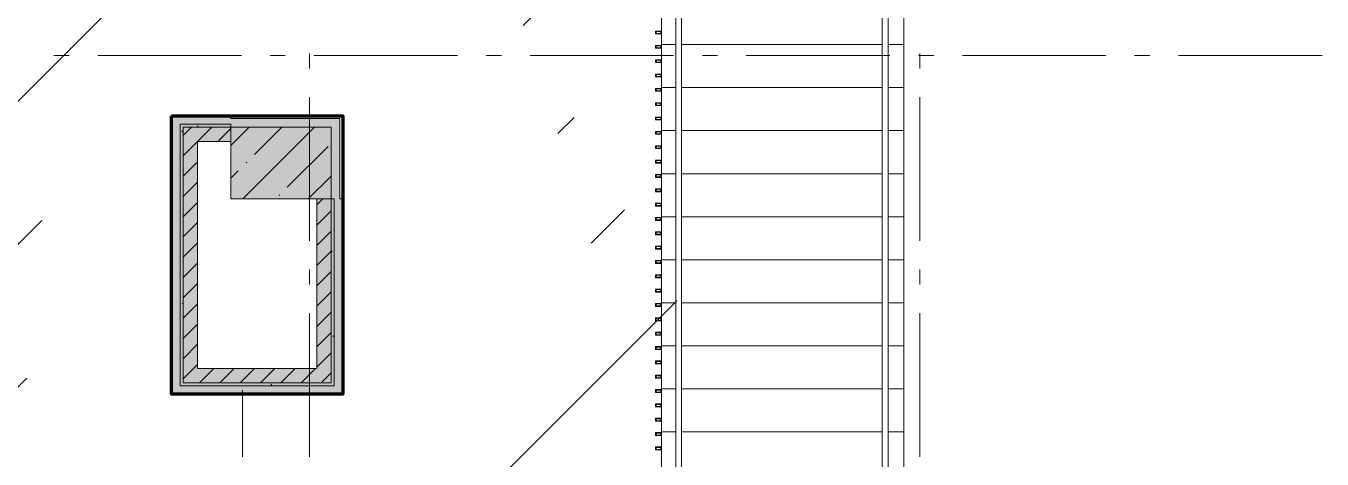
# Model space of a CAD drawing. Header units: millimetres. Extents: x -537608 to 253996, y -217170 to 186033.
# Drawn here: x -227403 to -218373, y 158107 to 161127 of the extents above; entities that cross this region are included whole.
import ezdxf

# ---------------------------------------------------------------- set-up
doc = ezdxf.new("R2010")
doc.units = ezdxf.units.MM
doc.layers.add('16) Лак 1.6м', color=160, linetype='Continuous', lineweight=90)
doc.layers.add('2) окраска коммуникации', color=152, linetype='Continuous', lineweight=30)
doc.layers.add('PDF _Геометрия', color=7, linetype='Continuous')
doc.layers.add('PDF _Сплошная заливка', color=7, linetype='Continuous', true_color=0xffffff)

msp = doc.modelspace()

# ---------------------------------------------------------------- hatches: boundary and pattern name
at = {"layer": '2) окраска коммуникации'}
h = msp.add_hatch(dxfattribs=at)
h.set_pattern_fill('ANSI31', color=5, scale=222)
h.set_pattern_definition([(45, (-258045.5, 58244.4), (-498.4042, 498.4042), [])])
edge = h.paths.add_edge_path()
edge.add_spline(control_points=[(-235816.1191, 159271.232), (-236159.4574, 159033.9082), (-238070.707, 158782.2879), (-238638.1634, 158432.2404), (-238105.9898, 157437.1958), (-235754.1232, 157437.1958), (-234964.4457, 157111.2328), (-232629.7463, 157197.0128), (-230260.7124, 156905.3617), (-229350.8658, 157179.8572), (-227823.0111, 157317.1047), (-227874.2427, 155408.2821), (-228097.4122, 152976.7837), (-227822.7426, 150724.7104), (-228269.0815, 149763.9784), (-227084.5653, 149112.0524), (-225299.2066, 148991.9613), (-224269.1925, 149077.7406), (-223393.6804, 150141.4089), (-223033.1746, 151942.7824), (-223033.1746, 154550.2232), (-224114.1503, 155620.6235), (-222534.7954, 157233.2822), (-223616.3097, 158108.2349), (-222328.7917, 159257.6825), (-224405.9872, 160750.2232), (-223221.471, 161659.5139), (-222637.7958, 162380.0636), (-222998.3466, 163910.6161), (-224371.6993, 165660.5215), (-222551.1261, 167750.2232), (-223117.6326, 168979.9453), (-222465.2915, 170352.4203), (-223735.6423, 171364.6211), (-222688.4609, 172325.3538), (-224215.7041, 173378.4158), (-222584.8491, 174510.7078), (-223546.1958, 175199.8757), (-221881.0047, 176020.4302), (-223048.3552, 176912.5392), (-223134.1899, 177993.3638), (-224026.8692, 177461.5296), (-225297.22, 177718.8682), (-226378.7358, 177221.3459), (-228541.766, 177135.5666), (-230052.4535, 177838.96), (-230103.9537, 176483.6406), (-230103.9537, 175397.7837), (-229211.2743, 175199.8757), (-230121.1209, 173498.5077), (-229039.6066, 172812.2698), (-230258.4573, 170776.7837), (-229761.2561, 169941.1373), (-230774.103, 168425.7837), (-229332.0829, 167750.2232), (-232123.453, 166650.2232), (-233452.141, 167750.2232), (-234104.4836, 166681.5095), (-235855.5078, 167750.2232), (-235443.0905, 165700.2452), (-235100.8307, 164170.835), (-235942.0098, 164546.6834), (-235461.3365, 162982.3976), (-236062.1774, 161973.2927), (-234156.6512, 161458.6141), (-236010.6772, 160206.231), (-235472.7808, 159508.5559), (-235816.1191, 159271.232)], knot_values=[0, 0, 0, 0, 1, 2, 3, 4, 5, 6, 7, 8, 9, 10, 11, 12, 13, 14, 15, 16, 17, 18, 19, 20, 21, 22, 23, 24, 25, 26, 27, 28, 29, 30, 31, 32, 33, 34, 35, 36, 37, 38, 39, 40, 41, 42, 43, 44, 45, 46, 47, 48, 49, 50, 51, 52, 53, 54, 55, 56, 57, 58, 59, 60, 61, 62, 63, 64, 65, 65, 65, 65], degree=3, periodic=0)
edge = h.paths.add_edge_path(flags=16)
edge.add_arc((-231889.6573, 159033.0748), 1468.0305, 125.00000005, 234.99999995, ccw=False)
edge.add_arc((-231607.6582, 161840.8916), 1959.6809, 125.00000005, 234.99999995, ccw=False)
edge.add_arc((-231767.132, 163405.6521), 965.4036, 67.59470151, 177.59470141, ccw=False)
edge.add_arc((-231443.7098, 163069.927), 1229.0586, -22.07713269, 87.92286721, ccw=False)
edge.add_arc((-231143.3293, 161410.3894), 1461.9881, -54.99999995, 54.99999995, ccw=False)
edge.add_arc((-231576.0596, 159327.8343), 1548.9823, -75.15767463, 34.84232527, ccw=False)
edge.add_arc((-231955.4787, 158374.0401), 947.5729, 215.00000005, 324.99999995, ccw=False)
edge = h.paths.add_edge_path(flags=16)
edge.add_arc((-225566.369, 153285.6185), 1536.9915, 125.00000005, 234.99999995, ccw=False)
edge.add_arc((-225538.421, 155843.592), 1585.7174, 125.00000005, 234.99999995, ccw=False)
edge.add_arc((-225137.7183, 159013.7421), 2284.3212, 125.00000005, 234.99999995, ccw=False)
edge.add_arc((-225658.2126, 162012.8119), 1376.867, 125.00000005, 234.99999995, ccw=False)
edge.add_arc((-225574.7307, 164105.3721), 1301.2124, 117.8493612, 227.8493611, ccw=False)
edge.add_arc((-225369.6285, 164519.2026), 1097.085, 27.81836399, 137.81836389, ccw=False)
edge.add_arc((-225613.8121, 163296.7221), 2117.3814, -54.99999995, 54.99999995, ccw=False)
edge.add_arc((-225663.381, 159757.0156), 2203.8023, -54.99999995, 54.99999995, ccw=False)
edge.add_arc((-225163.6815, 156860.1623), 1332.6027, -54.99999995, 54.99999995, ccw=False)
edge.add_arc((-225407.0732, 154329.3545), 1756.9432, -54.99999995, 54.99999995, ccw=False)
edge.add_arc((-225725.9779, 153175.5991), 1357.0078, 237.85706584, 347.85706574, ccw=False)
edge = h.paths.add_edge_path(flags=16)
edge.add_arc((-226395.9174, 168135.9149), 1371.9136, 125.00000005, 234.99999995, ccw=False)
edge.add_arc((-226384.8551, 170399.3253), 1391.2002, 125.00000005, 234.99999995, ccw=False)
edge.add_arc((-226325.4529, 172763.3694), 1494.7648, 125.00000005, 234.99999995, ccw=False)
edge.add_arc((-225896.8545, 175145.79), 1730.4953, 112.00238998, 222.00238988, ccw=False)
edge.add_arc((-226212.3841, 175253.0022), 1533.7869, -7.46862395, 102.53137595, ccw=False)
edge.add_arc((-225760.6269, 173526.9207), 1863.7748, -54.99999995, 54.99999995, ccw=False)
edge.add_arc((-225829.2376, 170375.5045), 1983.3939, -54.99999995, 54.99999995, ccw=False)
edge.add_arc((-225610.4468, 168098.6002), 1126.7789, -74.63234793, 35.36765197, ccw=False)
edge.add_arc((-226247.326, 167667.1454), 1142.021, 215.00000005, 324.99999995, ccw=False)
at = {"layer": 'PDF _Сплошная заливка', "true_color": 0xff7d7d, "transparency": 33554559}
for points in [[(-226387.7179, 158558.4071), (-226327.7193, 158558.4071), (-226327.7193, 160500.9051), (-226387.7179, 160500.9051), (-226387.7179, 159124.3433)], [(-225216.1946, 159920.9059), (-225216.1946, 160480.9064), (-225276.1932, 160480.9064), (-225276.1932, 159920.9059), (-225256.1944, 159920.9059)], [(-225256.1944, 158618.4056), (-225196.1937, 158618.4056), (-225196.1937, 159920.9059), (-225256.1944, 159920.9059), (-225256.1944, 159124.3433)]]:
    msp.add_hatch(color=11, dxfattribs=at).paths.add_polyline_path(points)
at = {"layer": 'PDF _Сплошная заливка', "transparency": 33554559}
for points in [[(-225976.1937, 160420.9057), (-225976.1937, 160440.9066), (-226327.7193, 160440.9066), (-226327.7193, 160420.9057), (-226307.7184, 160420.9057)], [(-226327.7193, 158638.4066), (-226307.7184, 158638.4066), (-226307.7184, 160420.9057), (-226327.7193, 160420.9057), (-226327.7193, 158738.407)], [(-225976.1937, 160320.9053), (-225976.1937, 160420.9057), (-226307.7184, 160420.9057), (-226307.7184, 160320.9053), (-226207.718, 160320.9053)], [(-225276.1932, 158618.4056), (-225276.1932, 158638.4066), (-226327.7193, 158638.4066), (-226327.7193, 158618.4056), (-225376.1935, 158618.4056)]]:
    msp.add_hatch(color=256, dxfattribs=at).paths.add_polyline_path(points)

# ---------------------------------------------------------------- linework, layer by layer
at = {"layer": '16) Лак 1.6м'}
msp.add_lwpolyline([(-226387.7179, 160500.9051), (-225196.1937, 160500.9051), (-225196.1937, 158558.4071), (-226387.7179, 158558.4071)], close=True, dxfattribs=at)
at = {"layer": 'PDF _Геометрия', "color": 9, "lineweight": 9, "true_color": 0xc0c0c0}
msp.add_line((-222976.1951, 157971.2537), (-222976.1951, 166571.2523), dxfattribs=at)
at = {"layer": 'PDF _Геометрия', "color": 253, "lineweight": 9, "true_color": 0xaaaaaa}
for p, q in [((-221286.1954, 160996.9241), (-221286.1954, 163161.2538)), ((-227102.1238, 160921.2543), (-227207.9565, 160921.2543)), ((-225902.1235, 160921.2543), (-226902.123, 160921.2543)), ((-225596.2899, 160921.2543), (-225702.1248, 160921.2543)), ((-225426.1938, 160934.9966), (-225426.1938, 160829.1638)), ((-224396.2897, 160921.2543), (-225396.2914, 160921.2543)), ((-224090.4583, 160921.2543), (-224196.291, 160921.2543)), ((-222890.458, 160921.2543), (-223890.4576, 160921.2543)), ((-222976.1951, 160996.9241), (-222875.7942, 160996.9241)), ((-222875.7942, 160996.9241), (-222976.1951, 160996.9241)), ((-222835.7945, 160996.9241), (-221436.5943, 160996.9241)), ((-221436.5943, 160996.9241), (-222835.7945, 160996.9241)), ((-222584.6245, 160921.2543), (-222690.4572, 160921.2543)), ((-221384.6242, 160921.2543), (-222384.6259, 160921.2543)), ((-221286.1954, 160996.9241), (-221396.5946, 160996.9241)), ((-221396.5946, 160996.9241), (-221286.1954, 160996.9241)), ((-221286.1954, 160696.923), (-221286.1954, 160996.9241)), ((-221078.7928, 160921.2543), (-221184.6256, 160921.2543)), ((-221176.1946, 160829.1638), (-221176.1946, 160934.9966)), ((-219878.7925, 160921.2543), (-220878.792, 160921.2543)), ((-219572.959, 160921.2543), (-219678.7917, 160921.2543)), ((-218372.9587, 160921.2543), (-219372.9582, 160921.2543)), ((-222976.1951, 160696.923), (-222875.7942, 160696.923)), ((-222875.7942, 160696.923), (-222976.1951, 160696.923)), ((-222835.7945, 160696.923), (-221436.5943, 160696.923)), ((-221436.5943, 160696.923), (-222835.7945, 160696.923)), ((-221396.5946, 160696.923), (-221286.1954, 160696.923)), ((-221286.1954, 160696.923), (-221396.5946, 160696.923)), ((-221286.1954, 160396.924), (-221286.1954, 160696.923)), ((-225426.1938, 160629.1631), (-225426.1938, 159629.1635)), ((-221176.1946, 159629.1635), (-221176.1946, 160629.1631)), ((-222976.1951, 160396.924), (-222875.7942, 160396.924)), ((-222875.7942, 160396.924), (-222976.1951, 160396.924)), ((-222835.7945, 160396.924), (-221436.5943, 160396.924)), ((-221436.5943, 160396.924), (-222835.7945, 160396.924)), ((-221396.5946, 160396.924), (-221286.1954, 160396.924)), ((-221286.1954, 160396.924), (-221396.5946, 160396.924)), ((-221286.1954, 160096.9228), (-221286.1954, 160396.924)), ((-222976.1951, 160096.9228), (-222875.7942, 160096.9228)), ((-222875.7942, 160096.9228), (-222976.1951, 160096.9228)), ((-222835.7945, 160096.9228), (-221436.5943, 160096.9228)), ((-221436.5943, 160096.9228), (-222835.7945, 160096.9228)), ((-221396.5946, 160096.9228), (-221286.1954, 160096.9228)), ((-221286.1954, 160096.9228), (-221396.5946, 160096.9228)), ((-221286.1954, 159796.9238), (-221286.1954, 160096.9228)), ((-222976.1951, 159796.9238), (-222875.7942, 159796.9238)), ((-222875.7942, 159796.9238), (-222976.1951, 159796.9238)), ((-222835.7945, 159796.9238), (-221436.5943, 159796.9238)), ((-221436.5943, 159796.9238), (-222835.7945, 159796.9238)), ((-221396.5946, 159796.9238), (-221286.1954, 159796.9238)), ((-221286.1954, 159796.9238), (-221396.5946, 159796.9238)), ((-221286.1954, 159496.9226), (-221286.1954, 159796.9238)), ((-222976.1951, 159496.9226), (-222875.7942, 159496.9226)), ((-222875.7942, 159496.9226), (-222976.1951, 159496.9226)), ((-222835.7945, 159496.9226), (-221436.5943, 159496.9226)), ((-221436.5943, 159496.9226), (-222835.7945, 159496.9226)), ((-221396.5946, 159496.9226), (-221286.1954, 159496.9226)), ((-221286.1954, 159496.9226), (-221396.5946, 159496.9226)), ((-221286.1954, 159196.9236), (-221286.1954, 159496.9226)), ((-225426.1938, 159429.1627), (-225426.1938, 159323.33)), ((-221176.1946, 159323.33), (-221176.1946, 159429.1627)), ((-225426.1938, 159123.3314), (-225426.1938, 158123.3297)), ((-222976.1951, 159196.9236), (-222875.7942, 159196.9236)), ((-222875.7942, 159196.9236), (-222976.1951, 159196.9236)), ((-222835.7945, 159196.9236), (-221436.5943, 159196.9236)), ((-221436.5943, 159196.9236), (-222835.7945, 159196.9236)), ((-221396.5946, 159196.9236), (-221286.1954, 159196.9236)), ((-221286.1954, 159196.9236), (-221396.5946, 159196.9236)), ((-221286.1954, 158896.9246), (-221286.1954, 159196.9236)), ((-221176.1946, 158123.3297), (-221176.1946, 159123.3314)), ((-222976.1951, 158896.9246), (-222875.7942, 158896.9246)), ((-222875.7942, 158896.9246), (-222976.1951, 158896.9246)), ((-222835.7945, 158896.9246), (-221436.5943, 158896.9246)), ((-221436.5943, 158896.9246), (-222835.7945, 158896.9246)), ((-221396.5946, 158896.9246), (-221286.1954, 158896.9246)), ((-221286.1954, 158896.9246), (-221396.5946, 158896.9246)), ((-221286.1954, 158596.9235), (-221286.1954, 158896.9246)), ((-222976.1951, 158596.9235), (-222875.7942, 158596.9235)), ((-222875.7942, 158596.9235), (-222976.1951, 158596.9235)), ((-222835.7945, 158596.9235), (-221436.5943, 158596.9235)), ((-221436.5943, 158596.9235), (-222835.7945, 158596.9235)), ((-221396.5946, 158596.9235), (-221286.1954, 158596.9235)), ((-221286.1954, 158596.9235), (-221396.5946, 158596.9235)), ((-221286.1954, 158296.9245), (-221286.1954, 158596.9235)), ((-222976.1951, 158296.9245), (-222875.7942, 158296.9245)), ((-222875.7942, 158296.9245), (-222976.1951, 158296.9245)), ((-222835.7945, 158296.9245), (-221436.5943, 158296.9245)), ((-221436.5943, 158296.9245), (-222835.7945, 158296.9245)), ((-221396.5946, 158296.9245), (-221286.1954, 158296.9245)), ((-221286.1954, 158296.9245), (-221396.5946, 158296.9245)), ((-221286.1954, 158031.2543), (-221286.1954, 158296.9245))]:
    msp.add_line(p, q, dxfattribs=at)
at = {"layer": 'PDF _Геометрия', "lineweight": 9}
for p, q in [((-222875.7942, 157996.9234), (-222875.7942, 161296.9231)), ((-222875.7942, 161296.9231), (-222875.7942, 157996.9234)), ((-222835.7945, 161296.9231), (-222835.7945, 157996.9234)), ((-222835.7945, 157996.9234), (-222835.7945, 161296.9231)), ((-221436.5943, 157996.9234), (-221436.5943, 161296.9231)), ((-221436.5943, 161296.9231), (-221436.5943, 157996.9234)), ((-221396.5946, 161296.9231), (-221396.5946, 157996.9234)), ((-221396.5946, 157996.9234), (-221396.5946, 161296.9231)), ((-223016.1948, 161071.2527), (-223016.1948, 161091.2536)), ((-223013.1957, 161088.2545), (-223013.1957, 161074.2539)), ((-222979.1942, 161074.2539), (-222979.1942, 161088.2545)), ((-222976.1951, 161091.2536), (-222976.1951, 161071.2527)), ((-223016.1948, 160971.2544), (-223016.1948, 160991.2532)), ((-223013.1957, 160988.2542), (-223013.1957, 160974.2535)), ((-222979.1942, 160974.2535), (-222979.1942, 160988.2542)), ((-222976.1951, 160991.2532), (-222976.1951, 160971.2544)), ((-223016.1948, 160871.2541), (-223016.1948, 160891.2528)), ((-223013.1957, 160888.2538), (-223013.1957, 160874.2532)), ((-222979.1942, 160874.2532), (-222979.1942, 160888.2538)), ((-222976.1951, 160891.2528), (-222976.1951, 160871.2541)), ((-223016.1948, 160771.2537), (-223016.1948, 160791.2546)), ((-223013.1957, 160788.2534), (-223013.1957, 160774.2527)), ((-222979.1942, 160774.2527), (-222979.1942, 160788.2534)), ((-222976.1951, 160791.2546), (-222976.1951, 160771.2537)), ((-223016.1948, 160671.2533), (-223016.1948, 160691.2542)), ((-223013.1957, 160688.253), (-223013.1957, 160674.2545)), ((-222979.1942, 160674.2545), (-222979.1942, 160688.253)), ((-222976.1951, 160691.2542), (-222976.1951, 160671.2533)), ((-223016.1948, 160571.2529), (-223016.1948, 160591.2538)), ((-223013.1957, 160588.2526), (-223013.1957, 160574.2541)), ((-222979.1942, 160574.2541), (-222979.1942, 160588.2526)), ((-222976.1951, 160591.2538), (-222976.1951, 160571.2529)), ((-226327.7193, 160500.9051), (-226387.7179, 160500.9051)), ((-226387.7179, 160500.9051), (-226387.7179, 158558.4071)), ((-225976.1937, 160500.9051), (-226327.7193, 160500.9051)), ((-225976.1937, 160480.9064), (-225976.1937, 160500.9051)), ((-225276.1932, 160480.9064), (-225976.1937, 160480.9064)), ((-225216.1946, 160480.9064), (-225276.1932, 160480.9064)), ((-225216.1946, 159920.9059), (-225216.1946, 160480.9064)), ((-223016.1948, 160471.2547), (-223016.1948, 160491.2535)), ((-223013.1957, 160488.2544), (-223013.1957, 160474.2537)), ((-222979.1942, 160474.2537), (-222979.1942, 160488.2544)), ((-222976.1951, 160491.2535), (-222976.1951, 160471.2547)), ((-225976.1937, 160440.9066), (-226327.7193, 160440.9066)), ((-226327.7193, 160440.9066), (-226327.7193, 160420.9057)), ((-226327.7193, 160420.9057), (-226327.7193, 160440.9066)), ((-226327.7193, 160440.9066), (-225976.1937, 160440.9066)), ((-226327.7193, 160420.9057), (-226327.7193, 160320.9053)), ((-226307.7184, 160362.6403), (-226249.453, 160420.9057)), ((-226307.7184, 160320.9053), (-226307.7184, 160420.9057)), ((-226307.7184, 160420.9057), (-225976.1937, 160420.9057)), ((-226208.0323, 160320.9053), (-226108.032, 160420.9057)), ((-226066.6113, 160320.9053), (-225976.1937, 160411.3229)), ((-225976.1937, 160420.9057), (-225976.1937, 160440.9066)), ((-225976.1937, 160440.9066), (-225976.1937, 160420.9057)), ((-225976.1937, 160292.7554), (-225848.0435, 160420.9057)), ((-225276.1932, 160420.9057), (-225976.1937, 160420.9057)), ((-225976.1937, 160420.9057), (-225976.1937, 159920.9059)), ((-225976.1937, 160320.9053), (-225976.1937, 160420.9057)), ((-225976.1937, 160420.9057), (-225276.1932, 160420.9057)), ((-225891.8453, 159920.9059), (-225391.8455, 160420.9057)), ((-225810.7521, 160230.098), (-225619.9445, 160420.9057)), ((-225276.1932, 159920.9059), (-225276.1932, 160420.9057)), ((-225276.1932, 160420.9057), (-225276.1932, 159920.9059)), ((-223016.1948, 160371.2543), (-223016.1948, 160391.2531)), ((-223013.1957, 160388.254), (-223013.1957, 160374.2534)), ((-222979.1942, 160374.2534), (-222979.1942, 160388.254)), ((-222976.1951, 160391.2531), (-222976.1951, 160371.2543)), ((-226327.7193, 160320.9053), (-226327.7193, 158738.407)), ((-226327.7193, 158738.407), (-226327.7193, 160320.9053)), ((-226307.7184, 160221.2193), (-226208.0323, 160320.9053)), ((-226307.7184, 158738.407), (-226307.7184, 160320.9053)), ((-226207.718, 158738.407), (-226207.718, 160320.9053)), ((-226207.718, 160320.9053), (-225976.1937, 160320.9053)), ((-225582.6532, 160001.9991), (-225297.5311, 160287.1233)), ((-223016.1948, 160271.2539), (-223016.1948, 160291.2527)), ((-223013.1957, 160288.2536), (-223013.1957, 160274.253)), ((-222979.1942, 160274.253), (-222979.1942, 160288.2536)), ((-222976.1951, 160291.2527), (-222976.1951, 160271.2539)), ((-226307.7184, 160079.7982), (-226207.718, 160179.7986)), ((-225976.1937, 160064.6565), (-225924.8005, 160116.0497)), ((-225867.7774, 160173.0728), (-225863.0345, 160177.8157)), ((-223016.1948, 160171.2535), (-223016.1948, 160191.2545)), ((-223013.1957, 160188.2533), (-223013.1957, 160174.2547)), ((-222979.1942, 160174.2547), (-222979.1942, 160188.2533)), ((-222976.1951, 160191.2545), (-222976.1951, 160171.2535)), ((-226307.7184, 159938.3771), (-226207.718, 160038.3754)), ((-225435.6495, 159920.9059), (-225276.1932, 160080.3601)), ((-223016.1948, 160071.2531), (-223016.1948, 160091.2541)), ((-223013.1957, 160088.2528), (-223013.1957, 160074.2544)), ((-222979.1942, 160074.2544), (-222979.1942, 160088.2528)), ((-222976.1951, 160091.2541), (-222976.1951, 160071.2531)), ((-225639.6784, 159944.976), (-225634.9355, 159949.7168)), ((-223016.1948, 159971.2528), (-223016.1948, 159991.2537)), ((-223013.1957, 159988.2546), (-223013.1957, 159974.2539)), ((-222979.1942, 159974.2539), (-222979.1942, 159988.2546)), ((-222976.1951, 159991.2537), (-222976.1951, 159971.2528)), ((-226307.7184, 159796.9561), (-226207.718, 159896.9543)), ((-225976.1937, 159920.9059), (-225276.1932, 159920.9059)), ((-225376.1935, 159879.9525), (-225335.2401, 159920.9059)), ((-225276.1932, 159920.9059), (-225376.1935, 159920.9059)), ((-225376.1935, 159920.9059), (-225376.1935, 158738.407)), ((-225376.1935, 159738.5314), (-225276.1932, 159838.5318)), ((-225256.1944, 159920.9059), (-225276.1932, 159920.9059)), ((-225276.1932, 159920.9059), (-225276.1932, 158638.4066)), ((-225276.1932, 159920.9059), (-225256.1944, 159920.9059)), ((-225256.1944, 158618.4056), (-225256.1944, 159920.9059)), ((-225256.1944, 159920.9059), (-225256.1944, 158618.4056)), ((-225196.1937, 159920.9059), (-225216.1946, 159920.9059)), ((-225196.1937, 158618.4056), (-225196.1937, 159920.9059)), ((-223016.1948, 159871.2545), (-223016.1948, 159891.2533)), ((-223013.1957, 159888.2543), (-223013.1957, 159874.2536)), ((-222979.1942, 159874.2536), (-222979.1942, 159888.2543)), ((-222976.1951, 159891.2533), (-222976.1951, 159871.2545)), ((-226307.7184, 159655.5329), (-226207.718, 159755.5333)), ((-223016.1948, 159771.2541), (-223016.1948, 159791.2529)), ((-223013.1957, 159788.2538), (-223013.1957, 159774.2532)), ((-222979.1942, 159774.2532), (-222979.1942, 159788.2538)), ((-222976.1951, 159791.2529), (-222976.1951, 159771.2541)), ((-225376.1935, 159597.1104), (-225276.1932, 159697.1086)), ((-223016.1948, 159671.2537), (-223016.1948, 159691.2547)), ((-223013.1957, 159688.2535), (-223013.1957, 159674.2528)), ((-222979.1942, 159674.2528), (-222979.1942, 159688.2535)), ((-222976.1951, 159691.2547), (-222976.1951, 159671.2537)), ((-226307.7184, 159514.1118), (-226207.718, 159614.1122)), ((-223016.1948, 159571.2534), (-223016.1948, 159591.2543)), ((-223013.1957, 159588.2531), (-223013.1957, 159574.2546)), ((-222979.1942, 159574.2546), (-222979.1942, 159588.2531)), ((-222976.1951, 159591.2543), (-222976.1951, 159571.2534)), ((-226307.7184, 159372.6907), (-226207.718, 159472.6912)), ((-225376.1935, 159455.6871), (-225276.1932, 159555.6875)), ((-223016.1948, 159471.253), (-223016.1948, 159491.2539)), ((-223013.1957, 159488.2548), (-223013.1957, 159474.2542)), ((-222979.1942, 159474.2542), (-222979.1942, 159488.2548)), ((-222976.1951, 159491.2539), (-222976.1951, 159471.253)), ((-225376.1935, 159314.2661), (-225276.1932, 159414.2664)), ((-223016.1948, 159371.2547), (-223016.1948, 159391.2535)), ((-223013.1957, 159388.2545), (-223013.1957, 159374.2538)), ((-222979.1942, 159374.2538), (-222979.1942, 159388.2545)), ((-222976.1951, 159391.2535), (-222976.1951, 159371.2547)), ((-226307.7184, 159231.2697), (-226207.718, 159331.2701)), ((-223016.1948, 159271.2544), (-223016.1948, 159291.2531)), ((-222976.1951, 159291.2531), (-222976.1951, 159271.2544)), ((-225376.1935, 159172.845), (-225276.1932, 159272.8454)), ((-223013.1957, 159288.2541), (-223013.1957, 159274.2535)), ((-222979.1942, 159274.2535), (-222979.1942, 159288.2541)), ((-226307.7184, 159089.8487), (-226207.718, 159189.849)), ((-225376.1935, 159031.4239), (-225276.1932, 159131.4243)), ((-223016.1948, 159171.254), (-223016.1948, 159191.2549)), ((-223013.1957, 159188.2537), (-223013.1957, 159174.253)), ((-222979.1942, 159174.253), (-222979.1942, 159188.2537)), ((-222976.1951, 159191.2549), (-222976.1951, 159171.254)), ((-226307.7184, 158948.4276), (-226207.718, 159048.428)), ((-223016.1948, 159071.2536), (-223016.1948, 159091.2545)), ((-223013.1957, 159088.2533), (-223013.1957, 159074.2548)), ((-222979.1942, 159074.2548), (-222979.1942, 159088.2533)), ((-222976.1951, 159091.2545), (-222976.1951, 159071.2536)), ((-225376.1935, 158890.0029), (-225276.1932, 158990.0033)), ((-223016.1948, 158971.2532), (-223016.1948, 158991.2542)), ((-223013.1957, 158988.2529), (-223013.1957, 158974.2544)), ((-222979.1942, 158974.2544), (-222979.1942, 158988.2529)), ((-222976.1951, 158991.2542), (-222976.1951, 158971.2532)), ((-226307.7184, 158807.0066), (-226207.718, 158907.0048)), ((-225376.1935, 158748.5818), (-225276.1932, 158848.5822)), ((-223016.1948, 158871.255), (-223016.1948, 158891.2538)), ((-223013.1957, 158888.2547), (-223013.1957, 158874.254)), ((-222979.1942, 158874.254), (-222979.1942, 158888.2547)), ((-222976.1951, 158891.2538), (-222976.1951, 158871.255)), ((-226234.8969, 158738.407), (-226207.718, 158765.5837)), ((-223016.1948, 158771.2546), (-223016.1948, 158791.2534)), ((-223013.1957, 158788.2543), (-223013.1957, 158774.2537)), ((-222979.1942, 158774.2537), (-222979.1942, 158788.2543)), ((-222976.1951, 158791.2534), (-222976.1951, 158771.2546)), ((-226327.7193, 158738.407), (-226327.7193, 158638.4066)), ((-226307.7184, 158665.5855), (-226234.8969, 158738.407)), ((-226307.7184, 158638.4066), (-226307.7184, 158738.407)), ((-225376.1935, 158738.407), (-226207.718, 158738.407)), ((-226193.4762, 158638.4066), (-226093.4759, 158738.407)), ((-226052.053, 158638.4066), (-225952.0547, 158738.407)), ((-225910.6319, 158638.4066), (-225810.6337, 158738.407)), ((-225769.2109, 158638.4066), (-225669.2105, 158738.407)), ((-225627.7898, 158638.4066), (-225527.7894, 158738.407)), ((-225486.3688, 158638.4066), (-225386.3684, 158738.407)), ((-225344.9477, 158638.4066), (-225276.1932, 158707.159)), ((-223016.1948, 158671.2542), (-223016.1948, 158691.253)), ((-223013.1957, 158688.2539), (-223013.1957, 158674.2532)), ((-222979.1942, 158674.2532), (-222979.1942, 158688.2539)), ((-222976.1951, 158691.253), (-222976.1951, 158671.2542)), ((-226327.7193, 158638.4066), (-226327.7193, 158618.4056)), ((-226327.7193, 158618.4056), (-226327.7193, 158638.4066)), ((-226327.7193, 158618.4056), (-225376.1935, 158618.4056)), ((-225256.1944, 158618.4056), (-226327.7193, 158618.4056)), ((-225376.1935, 158638.4066), (-226307.7184, 158638.4066)), ((-225893.0402, 158588.4064), (-225893.0402, 158122.2575)), ((-225276.1932, 158638.4066), (-225376.1935, 158638.4066)), ((-225376.1935, 158618.4056), (-225276.1932, 158618.4056)), ((-225276.1932, 158618.4056), (-225256.1944, 158618.4056)), ((-225196.1937, 158558.4071), (-225196.1937, 158618.4056)), ((-223016.1948, 158571.2538), (-223016.1948, 158591.2547)), ((-223013.1957, 158588.2536), (-223013.1957, 158574.255)), ((-222979.1942, 158574.255), (-222979.1942, 158588.2536)), ((-222976.1951, 158591.2547), (-222976.1951, 158571.2538)), ((-226387.7179, 158558.4071), (-226327.7193, 158558.4071)), ((-226327.7193, 158558.4071), (-225196.1937, 158558.4071)), ((-223016.1948, 158471.2534), (-223016.1948, 158491.2544)), ((-223013.1957, 158488.2531), (-223013.1957, 158474.2547)), ((-222979.1942, 158474.2547), (-222979.1942, 158488.2531)), ((-222976.1951, 158491.2544), (-222976.1951, 158471.2534)), ((-223016.1948, 158371.2531), (-223016.1948, 158391.254)), ((-223013.1957, 158388.2549), (-223013.1957, 158374.2542)), ((-222979.1942, 158374.2542), (-222979.1942, 158388.2549)), ((-222976.1951, 158391.254), (-222976.1951, 158371.2531)), ((-223016.1948, 158271.2548), (-223016.1948, 158291.2536)), ((-223013.1957, 158288.2546), (-223013.1957, 158274.2539)), ((-222979.1942, 158274.2539), (-222979.1942, 158288.2546)), ((-222976.1951, 158291.2536), (-222976.1951, 158271.2548)), ((-223016.1948, 158171.2545), (-223016.1948, 158191.2532)), ((-223013.1957, 158188.2541), (-223013.1957, 158174.2535)), ((-222979.1942, 158174.2535), (-222979.1942, 158188.2541)), ((-222976.1951, 158191.2532), (-222976.1951, 158171.2545))]:
    msp.add_line(p, q, dxfattribs=at)
at = {"layer": 'PDF _Геометрия', "lineweight": 20}
for p, q in [((-223016.1948, 161091.2536), (-223016.1948, 161071.2527)), ((-222976.1951, 161091.2536), (-223016.1948, 161091.2536)), ((-223016.1948, 161071.2527), (-222976.1951, 161071.2527)), ((-223013.1957, 161074.2539), (-223013.1957, 161088.2545)), ((-223013.1957, 161088.2545), (-222979.1942, 161088.2545)), ((-222979.1942, 161074.2539), (-223013.1957, 161074.2539)), ((-222979.1942, 161088.2545), (-222979.1942, 161074.2539)), ((-222976.1951, 161071.2527), (-222976.1951, 161091.2536)), ((-223016.1948, 160991.2532), (-223016.1948, 160971.2544)), ((-222976.1951, 160991.2532), (-223016.1948, 160991.2532)), ((-223016.1948, 160971.2544), (-222976.1951, 160971.2544)), ((-223013.1957, 160974.2535), (-223013.1957, 160988.2542)), ((-223013.1957, 160988.2542), (-222979.1942, 160988.2542)), ((-222979.1942, 160974.2535), (-223013.1957, 160974.2535)), ((-222979.1942, 160988.2542), (-222979.1942, 160974.2535)), ((-222976.1951, 160971.2544), (-222976.1951, 160991.2532)), ((-223016.1948, 160891.2528), (-223016.1948, 160871.2541)), ((-222976.1951, 160891.2528), (-223016.1948, 160891.2528)), ((-223016.1948, 160871.2541), (-222976.1951, 160871.2541)), ((-223013.1957, 160874.2532), (-223013.1957, 160888.2538)), ((-223013.1957, 160888.2538), (-222979.1942, 160888.2538)), ((-222979.1942, 160874.2532), (-223013.1957, 160874.2532)), ((-222979.1942, 160888.2538), (-222979.1942, 160874.2532)), ((-222976.1951, 160871.2541), (-222976.1951, 160891.2528)), ((-223016.1948, 160791.2546), (-223016.1948, 160771.2537)), ((-222976.1951, 160791.2546), (-223016.1948, 160791.2546)), ((-223016.1948, 160771.2537), (-222976.1951, 160771.2537)), ((-223013.1957, 160774.2527), (-223013.1957, 160788.2534)), ((-223013.1957, 160788.2534), (-222979.1942, 160788.2534)), ((-222979.1942, 160774.2527), (-223013.1957, 160774.2527)), ((-222979.1942, 160788.2534), (-222979.1942, 160774.2527)), ((-222976.1951, 160771.2537), (-222976.1951, 160791.2546)), ((-223016.1948, 160691.2542), (-223016.1948, 160671.2533)), ((-222976.1951, 160691.2542), (-223016.1948, 160691.2542)), ((-223016.1948, 160671.2533), (-222976.1951, 160671.2533)), ((-223013.1957, 160674.2545), (-223013.1957, 160688.253)), ((-223013.1957, 160688.253), (-222979.1942, 160688.253)), ((-222979.1942, 160674.2545), (-223013.1957, 160674.2545)), ((-222979.1942, 160688.253), (-222979.1942, 160674.2545)), ((-222976.1951, 160671.2533), (-222976.1951, 160691.2542)), ((-223016.1948, 160591.2538), (-223016.1948, 160571.2529)), ((-222976.1951, 160591.2538), (-223016.1948, 160591.2538)), ((-223016.1948, 160571.2529), (-222976.1951, 160571.2529)), ((-223013.1957, 160574.2541), (-223013.1957, 160588.2526)), ((-223013.1957, 160588.2526), (-222979.1942, 160588.2526)), ((-222979.1942, 160574.2541), (-223013.1957, 160574.2541)), ((-222979.1942, 160588.2526), (-222979.1942, 160574.2541)), ((-222976.1951, 160571.2529), (-222976.1951, 160591.2538)), ((-223016.1948, 160491.2535), (-223016.1948, 160471.2547)), ((-222976.1951, 160491.2535), (-223016.1948, 160491.2535)), ((-223016.1948, 160471.2547), (-222976.1951, 160471.2547)), ((-223013.1957, 160474.2537), (-223013.1957, 160488.2544)), ((-223013.1957, 160488.2544), (-222979.1942, 160488.2544)), ((-222979.1942, 160474.2537), (-223013.1957, 160474.2537)), ((-222979.1942, 160488.2544), (-222979.1942, 160474.2537)), ((-222976.1951, 160471.2547), (-222976.1951, 160491.2535)), ((-223016.1948, 160391.2531), (-223016.1948, 160371.2543)), ((-222976.1951, 160391.2531), (-223016.1948, 160391.2531)), ((-223013.1957, 160374.2534), (-223013.1957, 160388.254)), ((-223013.1957, 160388.254), (-222979.1942, 160388.254)), ((-222979.1942, 160374.2534), (-223013.1957, 160374.2534)), ((-222979.1942, 160388.254), (-222979.1942, 160374.2534)), ((-222976.1951, 160371.2543), (-222976.1951, 160391.2531)), ((-223016.1948, 160371.2543), (-222976.1951, 160371.2543)), ((-223016.1948, 160291.2527), (-223016.1948, 160271.2539)), ((-222976.1951, 160291.2527), (-223016.1948, 160291.2527)), ((-223013.1957, 160274.253), (-223013.1957, 160288.2536)), ((-223013.1957, 160288.2536), (-222979.1942, 160288.2536)), ((-222979.1942, 160288.2536), (-222979.1942, 160274.253)), ((-222976.1951, 160271.2539), (-222976.1951, 160291.2527)), ((-223016.1948, 160271.2539), (-222976.1951, 160271.2539)), ((-222979.1942, 160274.253), (-223013.1957, 160274.253)), ((-223016.1948, 160191.2545), (-223016.1948, 160171.2535)), ((-222976.1951, 160191.2545), (-223016.1948, 160191.2545)), ((-223016.1948, 160171.2535), (-222976.1951, 160171.2535)), ((-223013.1957, 160174.2547), (-223013.1957, 160188.2533)), ((-223013.1957, 160188.2533), (-222979.1942, 160188.2533)), ((-222979.1942, 160174.2547), (-223013.1957, 160174.2547)), ((-222979.1942, 160188.2533), (-222979.1942, 160174.2547)), ((-222976.1951, 160171.2535), (-222976.1951, 160191.2545)), ((-223016.1948, 160091.2541), (-223016.1948, 160071.2531)), ((-222976.1951, 160091.2541), (-223016.1948, 160091.2541)), ((-223016.1948, 160071.2531), (-222976.1951, 160071.2531)), ((-223013.1957, 160074.2544), (-223013.1957, 160088.2528)), ((-223013.1957, 160088.2528), (-222979.1942, 160088.2528)), ((-222979.1942, 160074.2544), (-223013.1957, 160074.2544)), ((-222979.1942, 160088.2528), (-222979.1942, 160074.2544)), ((-222976.1951, 160071.2531), (-222976.1951, 160091.2541)), ((-223016.1948, 159991.2537), (-223016.1948, 159971.2528)), ((-222976.1951, 159991.2537), (-223016.1948, 159991.2537)), ((-223016.1948, 159971.2528), (-222976.1951, 159971.2528)), ((-223013.1957, 159974.2539), (-223013.1957, 159988.2546)), ((-223013.1957, 159988.2546), (-222979.1942, 159988.2546)), ((-222979.1942, 159974.2539), (-223013.1957, 159974.2539)), ((-222979.1942, 159988.2546), (-222979.1942, 159974.2539)), ((-222976.1951, 159971.2528), (-222976.1951, 159991.2537)), ((-223016.1948, 159891.2533), (-223016.1948, 159871.2545)), ((-222976.1951, 159891.2533), (-223016.1948, 159891.2533)), ((-223016.1948, 159871.2545), (-222976.1951, 159871.2545)), ((-223013.1957, 159874.2536), (-223013.1957, 159888.2543)), ((-223013.1957, 159888.2543), (-222979.1942, 159888.2543)), ((-222979.1942, 159874.2536), (-223013.1957, 159874.2536)), ((-222979.1942, 159888.2543), (-222979.1942, 159874.2536)), ((-222976.1951, 159871.2545), (-222976.1951, 159891.2533)), ((-223016.1948, 159791.2529), (-223016.1948, 159771.2541)), ((-222976.1951, 159791.2529), (-223016.1948, 159791.2529)), ((-223016.1948, 159771.2541), (-222976.1951, 159771.2541)), ((-223013.1957, 159774.2532), (-223013.1957, 159788.2538)), ((-223013.1957, 159788.2538), (-222979.1942, 159788.2538)), ((-222979.1942, 159774.2532), (-223013.1957, 159774.2532)), ((-222979.1942, 159788.2538), (-222979.1942, 159774.2532)), ((-222976.1951, 159771.2541), (-222976.1951, 159791.2529)), ((-223016.1948, 159691.2547), (-223016.1948, 159671.2537)), ((-222976.1951, 159691.2547), (-223016.1948, 159691.2547)), ((-223016.1948, 159671.2537), (-222976.1951, 159671.2537)), ((-223013.1957, 159674.2528), (-223013.1957, 159688.2535)), ((-223013.1957, 159688.2535), (-222979.1942, 159688.2535)), ((-222979.1942, 159674.2528), (-223013.1957, 159674.2528)), ((-222979.1942, 159688.2535), (-222979.1942, 159674.2528)), ((-222976.1951, 159671.2537), (-222976.1951, 159691.2547)), ((-223016.1948, 159591.2543), (-223016.1948, 159571.2534)), ((-222976.1951, 159591.2543), (-223016.1948, 159591.2543)), ((-223016.1948, 159571.2534), (-222976.1951, 159571.2534)), ((-223013.1957, 159574.2546), (-223013.1957, 159588.2531)), ((-223013.1957, 159588.2531), (-222979.1942, 159588.2531)), ((-222979.1942, 159574.2546), (-223013.1957, 159574.2546)), ((-222979.1942, 159588.2531), (-222979.1942, 159574.2546)), ((-222976.1951, 159571.2534), (-222976.1951, 159591.2543)), ((-223016.1948, 159491.2539), (-223016.1948, 159471.253)), ((-222976.1951, 159491.2539), (-223016.1948, 159491.2539)), ((-223016.1948, 159471.253), (-222976.1951, 159471.253)), ((-223013.1957, 159474.2542), (-223013.1957, 159488.2548)), ((-223013.1957, 159488.2548), (-222979.1942, 159488.2548)), ((-222979.1942, 159474.2542), (-223013.1957, 159474.2542)), ((-222979.1942, 159488.2548), (-222979.1942, 159474.2542)), ((-222976.1951, 159471.253), (-222976.1951, 159491.2539)), ((-223016.1948, 159391.2535), (-223016.1948, 159371.2547)), ((-222976.1951, 159391.2535), (-223016.1948, 159391.2535)), ((-223013.1957, 159374.2538), (-223013.1957, 159388.2545)), ((-223013.1957, 159388.2545), (-222979.1942, 159388.2545)), ((-222979.1942, 159388.2545), (-222979.1942, 159374.2538)), ((-222976.1951, 159371.2547), (-222976.1951, 159391.2535)), ((-223016.1948, 159371.2547), (-222976.1951, 159371.2547)), ((-223016.1948, 159291.2531), (-223016.1948, 159271.2544)), ((-222976.1951, 159291.2531), (-223016.1948, 159291.2531)), ((-222979.1942, 159374.2538), (-223013.1957, 159374.2538)), ((-222976.1951, 159271.2544), (-222976.1951, 159291.2531)), ((-223016.1948, 159271.2544), (-222976.1951, 159271.2544)), ((-223013.1957, 159274.2535), (-223013.1957, 159288.2541)), ((-223013.1957, 159288.2541), (-222979.1942, 159288.2541)), ((-222979.1942, 159274.2535), (-223013.1957, 159274.2535)), ((-222979.1942, 159288.2541), (-222979.1942, 159274.2535)), ((-223016.1948, 159191.2549), (-223016.1948, 159171.254)), ((-222976.1951, 159191.2549), (-223016.1948, 159191.2549)), ((-223016.1948, 159171.254), (-222976.1951, 159171.254)), ((-223013.1957, 159174.253), (-223013.1957, 159188.2537)), ((-223013.1957, 159188.2537), (-222979.1942, 159188.2537)), ((-222979.1942, 159174.253), (-223013.1957, 159174.253)), ((-222979.1942, 159188.2537), (-222979.1942, 159174.253)), ((-222976.1951, 159171.254), (-222976.1951, 159191.2549)), ((-223016.1948, 159091.2545), (-223016.1948, 159071.2536)), ((-222976.1951, 159091.2545), (-223016.1948, 159091.2545)), ((-223016.1948, 159071.2536), (-222976.1951, 159071.2536)), ((-223013.1957, 159074.2548), (-223013.1957, 159088.2533)), ((-223013.1957, 159088.2533), (-222979.1942, 159088.2533)), ((-222979.1942, 159074.2548), (-223013.1957, 159074.2548)), ((-222979.1942, 159088.2533), (-222979.1942, 159074.2548)), ((-222976.1951, 159071.2536), (-222976.1951, 159091.2545)), ((-223016.1948, 158991.2542), (-223016.1948, 158971.2532)), ((-222976.1951, 158991.2542), (-223016.1948, 158991.2542)), ((-223016.1948, 158971.2532), (-222976.1951, 158971.2532)), ((-223013.1957, 158974.2544), (-223013.1957, 158988.2529)), ((-223013.1957, 158988.2529), (-222979.1942, 158988.2529)), ((-222979.1942, 158974.2544), (-223013.1957, 158974.2544)), ((-222979.1942, 158988.2529), (-222979.1942, 158974.2544)), ((-222976.1951, 158971.2532), (-222976.1951, 158991.2542)), ((-223016.1948, 158891.2538), (-223016.1948, 158871.255)), ((-222976.1951, 158891.2538), (-223016.1948, 158891.2538)), ((-223016.1948, 158871.255), (-222976.1951, 158871.255)), ((-223013.1957, 158874.254), (-223013.1957, 158888.2547)), ((-223013.1957, 158888.2547), (-222979.1942, 158888.2547)), ((-222979.1942, 158874.254), (-223013.1957, 158874.254)), ((-222979.1942, 158888.2547), (-222979.1942, 158874.254)), ((-222976.1951, 158871.255), (-222976.1951, 158891.2538)), ((-223016.1948, 158791.2534), (-223016.1948, 158771.2546)), ((-222976.1951, 158791.2534), (-223016.1948, 158791.2534)), ((-223016.1948, 158771.2546), (-222976.1951, 158771.2546)), ((-223013.1957, 158774.2537), (-223013.1957, 158788.2543)), ((-223013.1957, 158788.2543), (-222979.1942, 158788.2543)), ((-222979.1942, 158774.2537), (-223013.1957, 158774.2537)), ((-222979.1942, 158788.2543), (-222979.1942, 158774.2537)), ((-222976.1951, 158771.2546), (-222976.1951, 158791.2534)), ((-223016.1948, 158691.253), (-223016.1948, 158671.2542)), ((-222976.1951, 158691.253), (-223016.1948, 158691.253)), ((-223016.1948, 158671.2542), (-222976.1951, 158671.2542)), ((-223013.1957, 158674.2532), (-223013.1957, 158688.2539)), ((-223013.1957, 158688.2539), (-222979.1942, 158688.2539)), ((-222979.1942, 158674.2532), (-223013.1957, 158674.2532)), ((-222979.1942, 158688.2539), (-222979.1942, 158674.2532)), ((-222976.1951, 158671.2542), (-222976.1951, 158691.253)), ((-223016.1948, 158591.2547), (-223016.1948, 158571.2538)), ((-222976.1951, 158591.2547), (-223016.1948, 158591.2547)), ((-223016.1948, 158571.2538), (-222976.1951, 158571.2538)), ((-223013.1957, 158574.255), (-223013.1957, 158588.2536)), ((-223013.1957, 158588.2536), (-222979.1942, 158588.2536)), ((-222979.1942, 158574.255), (-223013.1957, 158574.255)), ((-222979.1942, 158588.2536), (-222979.1942, 158574.255)), ((-222976.1951, 158571.2538), (-222976.1951, 158591.2547)), ((-223016.1948, 158491.2544), (-223016.1948, 158471.2534)), ((-222976.1951, 158491.2544), (-223016.1948, 158491.2544)), ((-223013.1957, 158474.2547), (-223013.1957, 158488.2531)), ((-223013.1957, 158488.2531), (-222979.1942, 158488.2531)), ((-222979.1942, 158488.2531), (-222979.1942, 158474.2547)), ((-222976.1951, 158471.2534), (-222976.1951, 158491.2544)), ((-223016.1948, 158471.2534), (-222976.1951, 158471.2534)), ((-223016.1948, 158391.254), (-223016.1948, 158371.2531)), ((-222976.1951, 158391.254), (-223016.1948, 158391.254)), ((-222979.1942, 158474.2547), (-223013.1957, 158474.2547)), ((-223013.1957, 158374.2542), (-223013.1957, 158388.2549)), ((-223013.1957, 158388.2549), (-222979.1942, 158388.2549)), ((-222979.1942, 158388.2549), (-222979.1942, 158374.2542)), ((-222976.1951, 158371.2531), (-222976.1951, 158391.254)), ((-223016.1948, 158371.2531), (-222976.1951, 158371.2531)), ((-222979.1942, 158374.2542), (-223013.1957, 158374.2542)), ((-223016.1948, 158291.2536), (-223016.1948, 158271.2548)), ((-222976.1951, 158291.2536), (-223016.1948, 158291.2536)), ((-223016.1948, 158271.2548), (-222976.1951, 158271.2548)), ((-223013.1957, 158274.2539), (-223013.1957, 158288.2546)), ((-223013.1957, 158288.2546), (-222979.1942, 158288.2546)), ((-222979.1942, 158274.2539), (-223013.1957, 158274.2539)), ((-222979.1942, 158288.2546), (-222979.1942, 158274.2539)), ((-222976.1951, 158271.2548), (-222976.1951, 158291.2536)), ((-223016.1948, 158191.2532), (-223016.1948, 158171.2545)), ((-222976.1951, 158191.2532), (-223016.1948, 158191.2532)), ((-223016.1948, 158171.2545), (-222976.1951, 158171.2545)), ((-223013.1957, 158174.2535), (-223013.1957, 158188.2541)), ((-223013.1957, 158188.2541), (-222979.1942, 158188.2541)), ((-222979.1942, 158174.2535), (-223013.1957, 158174.2535)), ((-222979.1942, 158188.2541), (-222979.1942, 158174.2535)), ((-222976.1951, 158171.2545), (-222976.1951, 158191.2532))]:
    msp.add_line(p, q, dxfattribs=at)
at = {"layer": 'PDF _Геометрия', "color": 8, "lineweight": 9, "true_color": 0x787878}
for p, q in [((-226312.8058, 160395.1456), (-226316.1579, 160389.3391)), ((-226203.4056, 160424.6045), (-226206.7578, 160430.411)), ((-226327.7193, 160294.6113), (-226325.8871, 160294.6113)), ((-226327.7193, 160091.4112), (-226325.8871, 160091.4112)), ((-226327.7193, 159786.6111), (-226325.8871, 159786.6111)), ((-225270.5588, 159558.7684), (-225273.911, 159552.9619)), ((-226327.7193, 159177.011), (-226325.8871, 159177.011)), ((-226311.3224, 159189.1235), (-226314.6746, 159194.93)), ((-226327.7193, 158973.8109), (-226325.8871, 158973.8109)), ((-226307.7184, 158981.5551), (-226309.8412, 158977.88)), ((-225260.595, 158966.4284), (-225263.9472, 158960.6219)), ((-226327.7193, 158669.013), (-226325.8871, 158669.013)), ((-225919.2481, 158638.4066), (-225920.6991, 158635.8919)), ((-225690.57, 158628.0875), (-225693.9243, 158622.281))]:
    msp.add_line(p, q, dxfattribs=at)
at = {"layer": 'PDF _Сплошная заливка', "color": 11, "lineweight": 35, "true_color": 0xff7d7d, "transparency": 33554559}
for points in [[(-225976.1937, 160440.9066), (-225976.1937, 160500.9051), (-226327.7193, 160440.9066), (-226327.7193, 160500.9051)], [(-225276.1932, 160420.9057), (-225276.1932, 160480.9064), (-225976.1937, 160420.9057), (-225976.1937, 160480.9064)], [(-226327.7193, 158558.4071), (-225196.1937, 158558.4071), (-226327.7193, 158618.4056), (-225196.1937, 158618.4056)]]:
    msp.add_solid(points, dxfattribs=at)
at = {"layer": 'PDF _Сплошная заливка', "lineweight": 35, "transparency": 33554559}
for points in [[(-225976.1937, 159920.9059), (-225276.1932, 159920.9059), (-225976.1937, 160420.9057), (-225276.1932, 160420.9057)], [(-226207.718, 158738.407), (-226207.718, 160320.9053), (-226307.7184, 158738.407), (-226307.7184, 160320.9053)], [(-225276.1932, 158638.4066), (-225276.1932, 159920.9059), (-225376.1935, 158638.4066), (-225376.1935, 159920.9059)], [(-225256.1944, 158618.4056), (-225256.1944, 159920.9059), (-225276.1932, 158618.4056), (-225276.1932, 159920.9059)], [(-226307.7184, 158638.4066), (-225376.1935, 158638.4066), (-226307.7184, 158738.407), (-225376.1935, 158738.407)]]:
    msp.add_solid(points, dxfattribs=at)

doc.saveas('drawing.dxf')
